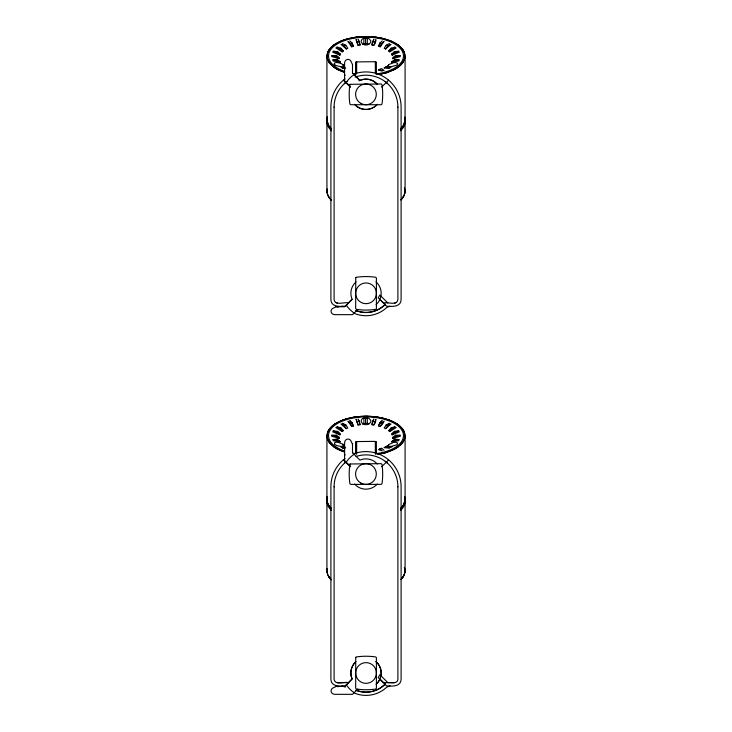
<?xml version="1.0" encoding="UTF-8"?>
<svg xmlns="http://www.w3.org/2000/svg" width="732" height="732" viewBox="0 0 732 732"><rect width="100%" height="100%" fill="white"/><g stroke="black" fill="none" stroke-linecap="round" stroke-linejoin="round"><path stroke-width="1.1" d="M353.446 417.377L357.042 416.856M327.158 189.13L327.094 192.845M327.158 568.801L327.094 572.516M404.842 193.184L404.906 189.469M404.842 572.854L404.906 569.139M404.778 58.496L405.043 56.629M404.778 438.175L405.043 436.299M371.929 45.064L373.869 39.363C368.791 47.36 375.653 47.47 375.873 39.629L373.933 45.329M371.929 424.734L373.869 419.033C368.791 427.031 375.653 427.14 375.873 419.299L373.933 425.008M334.277 63.83L334.606 62.952L336.18 62.549A5.28 1.995 18.1 0 1 338.623 62.815C340.051 63.19 345.367 64.691 343.125 66.539A5.27 1.638 14.8 0 1 340.38 66.612L335.521 65.441L334.277 63.83L334.277 66.036M376.129 62.348L374.848 61.717L356.246 61.9L355.871 74.097M376.129 442.027L374.848 441.387L356.246 441.57L355.871 453.776M388.482 65.038L388.152 65.862L388.875 66.539A5.27 1.638 -14.8 0 0 391.62 66.612L397.009 65.084L397.641 63.391L395.829 62.549A5.28 1.995 -18.1 0 0 393.386 62.815L389.406 64.288L388.482 65.038L388.482 66.768M388.482 444.708L388.235 445.815L388.875 446.209A5.27 1.638 -14.8 0 0 391.62 446.291L397.009 444.763L397.641 443.061L395.829 442.229A5.28 1.995 -18.1 0 0 393.386 442.485L388.482 444.708L388.482 447.298M380.283 46.793L381.711 43.481L384.044 41.468L380.283 46.793L378.49 46.272L379.908 42.968L382.241 40.946M378.49 425.951L379.908 422.639L382.241 420.625C374.601 428.019 381.454 428.549 384.044 421.138L381.711 423.16L380.283 426.463M379.423 300.303L379.908 299.287L383.55 302.966C387.621 301.621 396.698 306.104 397.906 299.772L397.906 107.028M376.047 661.591A15.152 15.152 0 0 1 379.908 678.957L379.423 679.982A15.152 15.152 0 0 1 376.047 684.283M327.625 52.558L329.72 48.962M327.625 432.237L329.72 428.641M404.284 195.014L402.124 198.573M404.284 574.693L402.124 578.243M337.123 52.722L337.662 51.716L340.417 54.159L339.877 55.156L332.621 52.118L337.123 52.722L339.877 55.156M391.583 62.092L394.347 60.381L398.849 60.985L391.583 62.092L394.877 59.384L399.379 59.987L396.332 60.463M394.347 60.381L394.877 59.384M337.123 432.392L337.662 431.395L340.417 433.829L339.877 434.835L332.621 431.788L337.123 432.392L339.877 434.835M391.583 441.762L394.347 440.06L398.849 440.664L391.583 441.762L394.877 439.054L399.379 439.658M394.347 440.06L394.877 439.054M385.663 49.026L387.676 45.942L390.98 44.295L385.663 49.026L384.199 48.294L386.212 45.21L389.506 43.563M385.663 428.705L387.676 425.621L390.98 423.974L385.764 428.65L384.199 427.964L386.212 424.889L389.506 423.242L387.274 425.246M346.199 82.506L346.227 82.469A29.307 29.307 0 0 1 354.096 74.609L359.888 80.456A15.152 15.152 0 0 1 376.852 83.832M346.199 462.176L346.227 462.148A29.307 29.307 0 0 1 354.096 454.279L354.096 454.279M380.402 43.581L378.49 46.272M403.186 62.156L400.221 65.596M403.186 441.835L400.221 445.266M389.698 51.881L392.169 49.099L396.204 47.928L389.827 51.844L388.665 50.984L391.135 48.193L395.17 47.031L393.349 48.147M389.698 431.551L392.169 428.769L396.204 427.607L389.827 431.514L388.665 430.654L391.135 427.872L395.17 426.71L393.349 427.827M348.45 302.966L352.092 299.287M357.838 309.416L352.531 314.659L334.982 314.659A4.648 4.648 0 0 1 332.474 313.882A3.193 3.193 0 0 1 332.465 308.565L336.153 306.763L344.754 306.763L352.119 299.333A15.152 15.152 0 0 1 355.981 281.976M357.838 689.087L352.531 694.329L334.982 694.329A4.648 4.648 0 0 1 332.474 693.561A3.193 3.193 0 0 1 332.465 688.245L336.153 686.433L344.754 686.433L352.119 679.003A15.152 15.152 0 0 1 355.514 662.076M381.628 87.081L386.322 82.524L387.64 83.677M381.628 466.76L386.322 462.194L387.64 463.347M392.123 55.156L394.877 52.722L399.379 52.118L392.123 55.156L391.583 54.159L394.347 51.716L398.849 51.112M392.123 434.835L394.877 432.392L399.379 431.788L392.123 434.835L391.583 433.829L394.347 431.395L398.849 430.791L396.817 431.651M344.36 83.677L345.678 82.524L350.372 87.081M344.36 463.347L345.678 462.194L350.372 466.76M385.069 304.713L384.565 305.153A27.038 27.038 0 0 1 356.008 310.624M385.069 684.393L384.565 684.832A27.038 27.038 0 0 1 356.008 690.294M339.831 49.099L340.865 48.193L343.335 50.984L342.173 51.844L335.796 47.928L339.831 49.099L342.302 51.881M339.831 428.769L340.865 427.872L343.335 430.654L342.173 431.514L335.796 427.607L339.831 428.769L342.302 431.551M343.445 80.136L345.541 82.542L346.776 81.563M343.445 459.815L345.541 462.212M392.773 58.642L395.619 56.565L400.285 56.565L392.773 58.642L392.773 57.608L395.619 55.531L400.285 55.531L398.181 56.126M392.773 438.312L395.619 436.245L400.285 436.245L392.773 438.312L392.773 437.279L395.619 435.211L400.285 435.211L398.181 435.796M333.142 45.631L335.32 44.103M333.142 425.31L335.32 423.782M398.263 67.198L393.468 70.071M398.263 446.868L393.468 449.741M390.613 49.831L388.665 50.984M390.613 429.501L388.665 430.654M381.326 70.876L378.49 69.97L381.711 68.616L384.044 70.638L382.195 70.08M379.908 448.808L378.49 449.649L382.241 450.83L379.908 448.808L381.711 448.295L384.044 450.308M380.283 449.128L381.711 448.295M386.212 66.886L389.506 68.543L384.199 67.957L387.676 66.154L390.98 67.802M384.199 67.957L387.676 66.154M387.676 445.834L386.212 446.566L389.506 448.213L384.199 447.627L387.676 445.834L390.98 447.481L388.893 447.27M344.324 45.942L345.788 45.21L347.81 48.294L346.236 48.971L341.03 44.295L344.324 45.942L346.337 49.026M341.03 67.802L344.324 66.154M344.964 67.298L342.494 68.543L345.623 68.222M344.324 425.621L345.788 424.889L347.81 427.964L346.236 428.65L341.03 423.974L344.324 425.621L346.337 428.705M344.324 445.834L341.03 447.481L343.107 447.27M344.964 446.978L342.494 448.213L345.623 447.893M384.199 447.627L385.764 446.95M359.888 80.456L352.495 73.072L352.495 64.462L350.692 60.783A3.193 3.193 0 0 0 345.376 60.793A4.648 4.648 0 0 0 344.598 63.3L344.598 80.849L350.573 86.879M393.761 53.271L391.583 54.159M340.499 41.404L346.611 39.235M340.499 421.074L346.611 418.914M363.868 38.357L362.258 39.006L361.297 40.617A5.28 3.907 3.9 0 0 361.535 42.648C363.218 45.869 368.782 45.832 370.465 42.648A5.28 3.907 -3.9 0 0 370.703 40.608L368.882 38.586L363.868 38.357L363.868 43.883A4.785 2.397 0 0 0 362.468 44.414M363.868 418.027L362.258 418.677L361.297 420.287A5.28 3.907 3.9 0 0 361.535 422.327C363.218 425.548 368.782 425.512 370.465 422.327A5.28 3.907 -3.9 0 0 370.703 420.287L368.882 418.265L363.868 418.027L363.868 423.553A4.785 2.397 0 0 0 362.468 424.084M345.23 75.186L344.598 75.314M345.23 454.865L344.598 454.993M384.446 73.401L387.667 72.441M384.446 453.071L387.667 452.111M350.289 43.481L352.092 42.968L353.51 46.272L351.717 46.793L347.965 41.468L350.289 43.481L351.717 46.793M378.49 69.97L380.283 69.458M350.289 423.16L352.092 422.639L353.51 425.951L351.717 426.463L347.965 421.138L350.289 423.16L351.717 426.463M394.713 302.966L395.939 302.719M390.037 306.168L386.752 307.477A30.232 30.232 0 0 1 354.837 313.589M390.037 685.847L386.752 687.147A30.232 30.232 0 0 1 354.837 693.259M353.446 37.698L357.042 37.186M363.868 43.883L367.308 43.719A4.785 2.397 0 0 1 368.882 44.112M363.868 423.553L367.308 423.398A4.785 2.397 0 0 1 368.882 423.791M357.335 41.88L359.339 41.614L360.071 45.064L358.067 45.329L356.127 39.629L358.067 45.329M340.417 62.092L337.662 60.381L333.152 60.985L340.417 62.092L337.123 59.384L332.621 59.987L335.668 60.463M357.335 421.559L359.339 421.284L360.071 424.734L358.067 425.008L356.127 419.299L358.067 425.008M332.621 439.658L337.123 439.054L340.417 441.762L333.152 440.664L337.662 440.06L340.417 441.762M339.236 58.642L336.381 56.565L331.715 56.565L339.236 58.642L339.236 57.608L336.381 55.531L331.715 55.531L333.819 56.126M334.094 107.028L334.094 299.791C335.348 306.177 344.562 301.575 348.67 302.975L345.467 306.168C340.243 306.671 331.184 307.193 330.901 299.791L330.901 107.028A35.099 35.099 0 0 1 345.037 78.873M339.236 438.312L336.381 436.245L331.715 436.245L339.236 438.312L339.236 437.279L336.381 435.211L331.715 435.211L333.819 435.796M337.287 682.636L348.45 682.636L352.092 678.957A15.152 15.152 0 0 1 355.953 661.591M394.713 682.636L383.55 682.636L379.908 678.957M364.463 36.682L368.214 36.692M364.463 416.352L368.214 416.371M372.661 41.614L374.665 41.88M333.152 51.112L337.662 51.716M340.417 54.159L338.239 53.271M372.661 421.284L374.665 421.559M337.662 431.395L333.152 430.791L335.192 431.651M375.617 37.268L382.662 38.531M375.617 416.938L382.662 418.201M341.963 306.168L343.729 306.507M341.963 685.847L345.248 687.147M336.061 302.719L337.287 302.966M379.908 42.968L381.711 43.481M340.865 48.193L336.83 47.031L338.651 48.147M343.335 50.984L341.387 49.831M379.908 422.639L381.711 423.16M340.865 427.872L336.83 426.71L338.651 427.827M343.335 430.654L341.387 429.501M389.104 40.443L392.013 41.623M389.104 420.122L392.013 421.303M386.212 45.21L387.676 45.942M342.494 43.563L345.788 45.21M386.212 424.889L387.676 425.621M345.788 424.889L342.494 423.242L344.726 425.246M343.125 444.315L338.623 442.494A5.28 1.995 18.1 0 0 336.18 442.229L334.606 442.631L334.597 444.37L336.93 445.642L340.371 446.282A5.27 1.638 14.8 0 0 343.134 446.218L343.839 445.449L343.125 444.315L343.125 446.904M338.047 69.833L333.362 66.914M338.047 449.503L333.362 446.584M354.151 313.031L354.187 313.058A29.307 29.307 0 0 1 346.291 305.162L346.318 305.198M354.151 692.71L354.187 692.728A29.307 29.307 0 0 1 346.291 684.832L346.318 684.868M397.092 44.378L399.215 45.924M397.092 424.048L399.215 425.594M385.224 81.563L386.459 82.542L388.564 80.136M385.224 461.242L386.459 462.212L388.564 459.815M391.135 48.193L392.169 49.099M349.759 40.946L352.092 42.968M353.51 46.272L351.598 43.581M379.908 69.137L382.241 71.16M391.135 427.872L392.169 428.769M352.092 422.639L349.759 420.625L353.51 425.951M387.85 302.975L379.862 295.023L378.206 297.878L386.533 306.168C391.757 306.671 400.816 307.193 401.099 299.791L401.099 107.028A35.099 35.099 0 0 0 353.995 74.042M350.573 466.549L344.598 460.52L344.598 442.97A4.648 4.648 0 0 1 345.376 440.463A3.193 3.193 0 0 1 350.692 440.463L352.495 444.141L352.495 452.742L359.924 460.117A15.152 15.152 0 0 1 377.282 463.978M328.613 61.836L329.867 63.602M328.613 441.506L329.867 443.272M328.43 196.496L329.62 198.253M328.43 576.166L329.62 577.932M402.527 49.282L404.494 52.896M402.527 428.952L404.494 432.566M394.347 51.716L394.877 52.722M359.339 41.614L358.131 39.363L360.071 45.064M337.123 59.384L337.662 60.381M394.347 431.395L394.877 432.392M359.339 421.284L358.131 419.033L360.071 424.734M337.123 439.054L337.662 440.06M326.948 56.291L327.149 58.157M326.948 435.961L327.149 437.837M376.394 292.901L376.404 293.322A10.367 10.367 0 0 1 360.849 302.298A10.367 10.367 0 0 1 360.849 284.336A10.367 10.367 0 0 1 376.404 293.322M376.394 672.571L376.404 672.992A10.367 10.367 0 0 1 360.849 681.968A10.367 10.367 0 0 1 360.849 664.016A10.367 10.367 0 0 1 376.404 672.992M405.08 56.492L405.08 119.7M405.08 121.768L405.08 191.198M405.08 436.171L405.08 499.37M405.08 501.447L405.08 570.869M397.906 486.698L397.906 679.461C397.412 684.338 390.989 682.297 387.85 682.654L379.862 674.694L378.206 677.548L386.533 685.847C391.757 686.341 400.816 686.872 401.099 679.461L401.099 486.698A35.099 35.099 0 0 0 353.995 453.721M395.619 55.531L395.619 56.565M395.619 435.211L395.619 436.245M376.028 62.11L376.129 74.097M376.028 441.78L376.129 453.776M375.754 61.9L375.754 73.227M375.754 441.57L375.754 454.032M375.342 61.763L375.342 73.081M375.342 441.433L375.342 453.895M367.308 38.192L367.308 43.719M367.308 417.871L367.308 423.398M365.561 38.119L365.561 43.646M365.561 417.789L365.561 423.316M356.658 61.763L356.658 73.081M356.658 441.433L356.658 453.895M356.246 61.9L356.246 73.227M356.246 441.57L356.246 454.032M355.972 62.11L355.972 73.429M355.972 441.78L355.972 453.108M343.125 64.645L343.125 67.234M336.381 55.531L336.381 56.565M336.381 435.211L336.381 436.245M334.094 486.698L334.094 679.461C335.348 685.847 344.562 681.245 348.67 682.654L345.467 685.847C340.243 686.341 331.184 686.872 330.901 679.461L330.901 486.698A35.099 35.099 0 0 1 345.037 458.552M326.92 56.154L326.92 119.362M326.92 121.43L326.92 190.851M326.92 435.824L326.92 499.032M326.92 501.109L326.92 570.53M344.379 71.288A37.488 18.748 0 0 1 341.039 41.989A37.488 18.748 0 0 1 398.885 46.976A37.488 18.748 0 0 1 376.129 74.024M356.109 74.06A37.488 18.748 0 0 1 353.135 73.584M404.769 117.038A39.08 19.544 0 0 1 400.541 128.667M331.55 128.759A39.08 19.544 0 0 1 327.332 116.699M404.769 119.106A39.08 19.544 0 0 1 400.541 130.744M331.55 130.836A39.08 19.544 0 0 1 327.332 118.767M404.229 122.637A38.284 19.142 0 0 1 400.98 129.381M330.754 129.07A38.284 19.142 0 0 1 327.744 122.308M343.82 72.093A38.97 19.48 0 0 1 339.392 41.843A38.97 19.48 0 0 1 399.471 46.098A38.97 19.48 0 0 1 378.407 74.545M343.894 71.974A38.842 19.416 0 0 1 339.483 41.816A38.842 19.416 0 0 1 399.361 46.061A38.842 19.416 0 0 1 378.362 74.417M404.329 187.749A38.97 19.48 0 0 1 401.035 199.799M331.212 200.046A38.97 19.48 0 0 1 327.241 189.249M404.695 189.661A38.842 19.416 0 0 1 400.926 199.845M331.331 200.092A38.842 19.416 0 0 1 327.369 189.332M376.001 281.902A15.152 15.152 0 0 1 376.083 304.658M336.153 306.763A6.652 6.652 0 0 1 338.266 307.065M334.094 107.211A31.906 31.906 0 0 1 346.794 81.636M355.121 77.125A31.906 31.906 0 0 1 397.906 107.211M354.654 104.31A15.152 15.152 0 0 0 377.346 104.31A15.152 15.152 0 0 1 355.423 105.262M358.955 80.84A15.152 15.152 0 0 1 377.346 84.217M385.435 303.972A26.581 26.581 0 0 1 356.081 310.496M352.495 64.462A6.652 6.652 0 0 1 352.458 65.368M344.379 450.967A37.488 18.748 0 0 1 341.002 421.678A37.488 18.748 0 0 1 398.839 426.61A37.488 18.748 0 0 1 376.257 453.684M355.112 453.584A37.488 18.748 0 0 1 353.135 453.254M390.806 446.886A4.785 2.397 0 0 1 392.498 446.648M404.769 496.708A39.08 19.544 0 0 1 400.541 508.347M331.55 508.438A39.08 19.544 0 0 1 327.332 496.369M404.769 498.785A39.08 19.544 0 0 1 400.541 510.414M331.55 510.506A39.08 19.544 0 0 1 327.332 498.446M404.229 502.317A38.284 19.142 0 0 1 400.98 509.051M330.754 508.749A38.284 19.142 0 0 1 328.028 503.717M343.82 451.772A38.97 19.48 0 0 1 339.392 421.522A38.97 19.48 0 0 1 399.471 425.777A38.97 19.48 0 0 1 378.407 454.224M343.894 451.644A38.842 19.416 0 0 1 339.712 421.385A38.842 19.416 0 0 1 399.672 425.997A38.842 19.416 0 0 1 377.474 454.233M404.329 567.419A38.97 19.48 0 0 1 401.035 579.469M331.212 579.717A38.97 19.48 0 0 1 327.241 568.92M404.695 569.34A38.842 19.416 0 0 1 400.926 579.515M331.331 579.762A38.842 19.416 0 0 1 327.799 574.529M327.305 572.689A38.842 19.416 0 0 1 327.369 569.002M376.001 661.582A15.152 15.152 0 0 1 376.943 683.505M336.153 686.433A6.652 6.652 0 0 1 338.266 686.735M334.094 486.881A31.906 31.906 0 0 1 345.541 462.304M356.127 456.448A31.906 31.906 0 0 1 397.906 486.881M377.355 483.989A15.152 15.152 0 0 1 354.599 484.072M385.435 683.651A26.581 26.581 0 0 1 356.081 690.175M352.495 444.141A6.652 6.652 0 0 1 352.458 445.038M355.752 277.684L355.661 308.584L356.347 309.371A67.802 67.802 0 0 0 375.717 309.371L376.404 308.584L376.404 278.05L375.717 277.263A67.802 67.802 0 0 0 356.347 277.263L355.752 277.684M355.752 657.363L355.661 688.254L356.347 689.05A67.802 67.802 0 0 0 375.717 689.05L376.404 688.254L376.404 657.729L375.717 656.933A67.802 67.802 0 0 0 356.347 656.933L355.752 657.363M350.024 84.317L349.887 84.665A67.802 67.802 0 0 0 349.887 104.036L350.674 104.722L381.207 104.722L381.994 104.036A67.802 67.802 0 0 0 381.994 84.665L381.207 83.979L350.024 84.317M350.024 463.987L349.887 464.335A67.802 67.802 0 0 0 349.887 483.706L350.674 484.392L381.207 484.392L381.994 483.706A67.802 67.802 0 0 0 381.994 464.335L381.207 463.658L350.024 463.987M360.757 103.331A10.367 10.367 0 0 0 376.312 94.346A10.367 10.367 0 0 0 360.757 85.37A10.367 10.367 0 0 0 360.757 103.331M360.757 483.001A10.367 10.367 0 0 0 376.312 474.025A10.367 10.367 0 0 0 360.757 465.04A10.367 10.367 0 0 0 360.757 483.001"/></g></svg>
